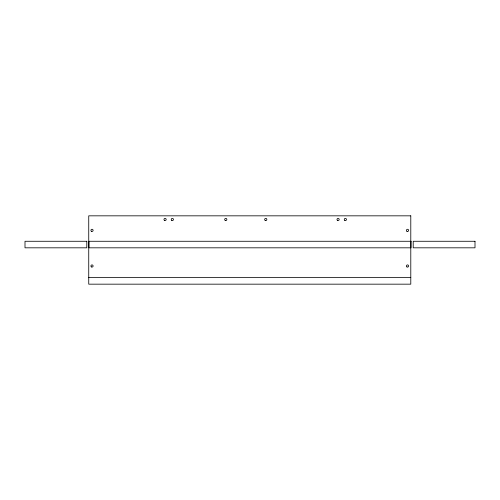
<?xml version="1.0" encoding="UTF-8"?>
<svg xmlns="http://www.w3.org/2000/svg" width="500" height="500" viewBox="0 0 500 500"><rect width="100%" height="100%" fill="white"/><g stroke="black" fill="none" stroke-linecap="round" stroke-linejoin="round"><path stroke-width="0.75" d="M88.737 277.625L410.788 277.625M410.788 215.831L88.737 215.831L88.737 284.169L410.788 284.169L410.788 215.831M86.794 241.275L25 241.275L25 247.819L86.794 247.819L86.794 241.275M411.025 241.275L88.975 241.275L88.975 247.819L411.025 247.819L411.025 241.275M475 241.275L413.206 241.275L413.206 247.819L475 247.819L475 241.275M344.819 220.413A1.087 1.087 0 0 0 346.45 219.469A1.087 1.087 0 0 0 344.819 218.525A1.087 1.087 0 0 0 344.819 220.413M337.55 220.413A1.087 1.087 0 0 0 339.181 219.469A1.087 1.087 0 0 0 337.55 218.525A1.087 1.087 0 0 0 337.55 220.413M171.794 220.413A1.087 1.087 0 0 0 173.431 219.469A1.087 1.087 0 0 0 171.794 218.525A1.087 1.087 0 0 0 171.794 220.413M164.525 220.413A1.087 1.087 0 0 0 166.163 219.469A1.087 1.087 0 0 0 164.525 218.525A1.087 1.087 0 0 0 164.525 220.413M225.231 220.413A1.087 1.087 0 0 0 226.863 219.469A1.087 1.087 0 0 0 225.231 218.525A1.087 1.087 0 0 0 225.231 220.413M265.212 220.413A1.087 1.087 0 0 0 266.85 219.469A1.087 1.087 0 0 0 265.212 218.525A1.087 1.087 0 0 0 265.212 220.413M91.463 231.319A1.087 1.087 0 0 0 93.1 230.369A1.087 1.087 0 0 0 91.463 229.425A1.087 1.087 0 0 0 91.463 231.319M406.975 231.319A1.087 1.087 0 0 0 408.612 230.369A1.087 1.087 0 0 0 406.975 229.425A1.087 1.087 0 0 0 406.975 231.319M91.463 266.938A1.087 1.087 0 0 0 93.1 265.994A1.087 1.087 0 0 0 91.463 265.05A1.087 1.087 0 0 0 91.463 266.938M406.975 266.938A1.087 1.087 0 0 0 408.612 265.994A1.087 1.087 0 0 0 406.975 265.05A1.087 1.087 0 0 0 406.975 266.938"/></g></svg>
